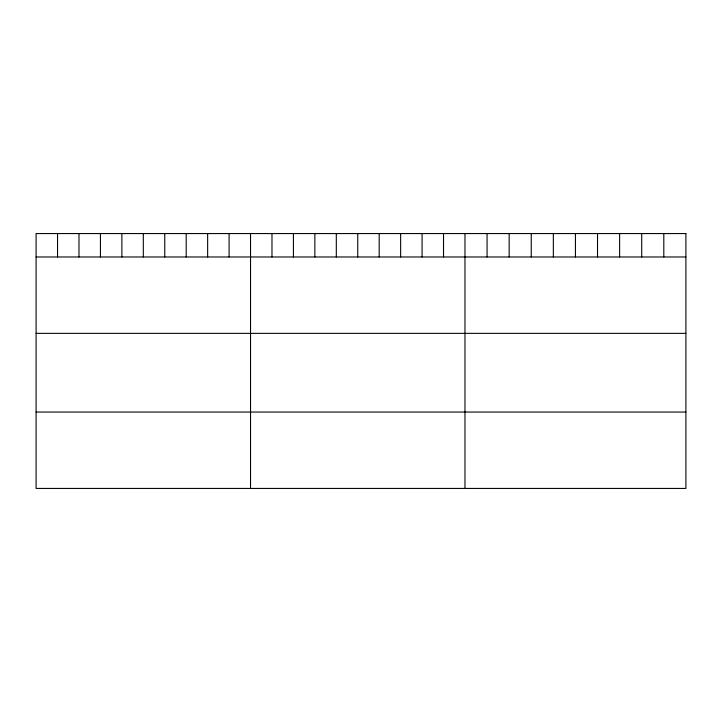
<?xml version="1.0" encoding="UTF-8"?>
<svg xmlns="http://www.w3.org/2000/svg" width="722" height="722" viewBox="0 0 722 722"><rect width="100%" height="100%" fill="white"/><g stroke="black" fill="none" stroke-linecap="round" stroke-linejoin="round"><path stroke-width="1.08" d="M36.1 256.978L685.9 256.978M36.1 333.356L685.9 333.356M36.1 412.054L685.9 412.054M663.807 233.567L663.807 256.978M641.714 233.567L641.714 256.978M619.62 233.567L619.62 256.978M597.527 233.567L597.527 256.978M575.434 233.567L575.434 256.978M553.341 233.567L553.341 256.978M531.248 233.567L531.248 256.978M509.154 233.567L509.154 256.978M487.061 233.567L487.061 256.978M464.968 233.567L464.968 488.433M443.525 233.567L443.525 256.978M422.081 233.567L422.081 256.978M400.638 233.567L400.638 256.978M379.194 233.567L379.194 256.978M357.751 233.567L357.751 256.978M336.308 233.567L336.308 256.978M314.864 233.567L314.864 256.978M293.421 233.567L293.421 256.978M271.977 233.567L271.977 256.978M250.534 233.567L250.534 488.433M229.091 233.567L229.091 256.978M207.647 233.567L207.647 256.978M186.204 233.567L186.204 256.978M164.76 233.567L164.76 256.978M143.317 233.567L143.317 256.978M121.874 233.567L121.874 256.978M100.43 233.567L100.43 256.978M78.987 233.567L78.987 256.978M57.543 233.567L57.543 256.978M685.9 233.567L36.1 233.567L36.1 488.433L685.9 488.433L685.9 233.567"/></g></svg>
